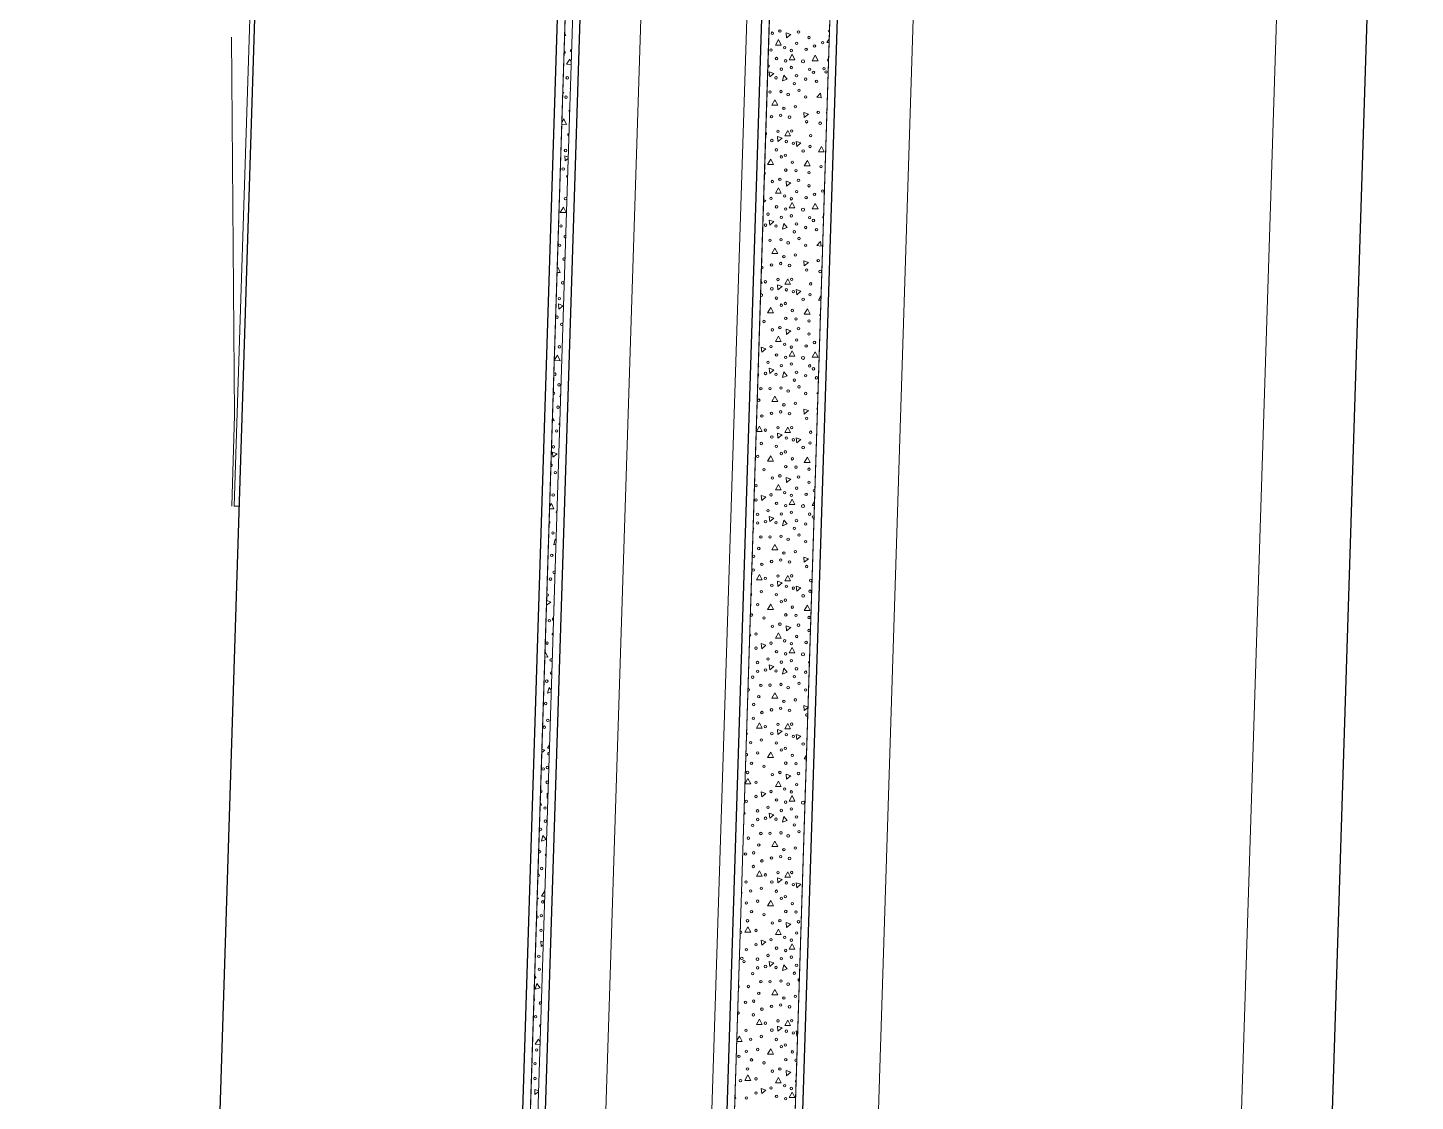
# Model space of a CAD drawing. Extents: x 2536801 to 2538856, y 7112140 to 7131569.
# Drawn here: x 2538030 to 2538213.5, y 7127542.3 to 7127684.3 of the extents above; entities that cross this region are included whole.
import ezdxf

# ---------------------------------------------------------------- set-up
doc = ezdxf.new("R2010")
doc.units = 0
doc.header["$LTSCALE"] = 100
doc.header["$MEASUREMENT"] = 0
for name, color, linetype, lineweight in [('D_BOC_FR', 3, 'Continuous', 13), ('D_CTB_1', 2, 'Continuous', 0), ('D_EOS_ML', 7, 'Continuous', 30), ('D_EOS_RMP', 1, 'Continuous', 30), ('D_EOT_ML', 7, 'Continuous', 13), ('D_EOT_RMP', 1, 'Continuous', 13), ('D_FOC_FR', 3, 'Continuous', 30), ('D_MBGF', 20, 'Continuous', 0), ('D_RIPRAP_1', 7, 'Continuous', 0)]:
    doc.layers.add(name, color=color, linetype=linetype, lineweight=lineweight)
doc.linetypes.add('mbgf', pattern='A,1,-0.5,[46,dgnlstyle-BGELINES.shx,S=0.008,R=0,X=0,Y=0],-0.5,1', length=3)

msp = doc.modelspace()

# ---------------------------------------------------------------- linework, layer by layer
at = {"layer": 'D_BOC_FR', "lineweight": 0}
for p, q in [((2538057.33, 7127621.02), (2538081.49, 7128379.53)), ((2538057.99, 7127621), (2538057.33, 7127621.02))]:
    msp.add_line(p, q, dxfattribs=at)
at = {"layer": 'D_CTB_1', "linetype": 'Continuous', "lineweight": 0, "ltscale": 0.025}
for p, q in [((2538094.91, 7127492.06), (2538109.24, 7127941.84)), ((2538118.75, 7127141.13), (2538139.93, 7127805.9)), ((2538118.71, 7127391.26), (2538131.29, 7127786.16))]:
    msp.add_line(p, q, dxfattribs=at)
at = {"layer": 'D_EOS_ML'}
for p, q in [((2537858.55, 7116745.35), (2538220.42, 7128102.78)), ((2538067.89, 7125513.53), (2538140.93, 7127805.87))]:
    msp.add_line(p, q, dxfattribs=at)
at = {"layer": 'D_EOS_RMP'}
for p, q in [((2538096.91, 7127492), (2538106.94, 7127806.95)), ((2538117.71, 7127391.08), (2538130.93, 7127806.18))]:
    msp.add_line(p, q, dxfattribs=at)
at = {"layer": 'D_EOT_ML'}
for p, q in [((2537846.56, 7116745.74), (2538208.43, 7128103.16)), ((2538066.91, 7125168.89), (2538160.45, 7128104.69))]:
    msp.add_line(p, q, dxfattribs=at)
at = {"layer": 'D_EOT_RMP'}
for p, q in [((2538101.71, 7127391.59), (2538114.94, 7127806.69)), ((2538115.71, 7127391.14), (2538128.93, 7127806.25))]:
    msp.add_line(p, q, dxfattribs=at)
at = {"layer": 'D_FOC_FR'}
for p, q in [((2538083.93, 7127179.11), (2538123.37, 7128416.71)), ((2538044.21, 7127188.57), (2538082.16, 7128379.39))]:
    msp.add_line(p, q, dxfattribs=at)
at = {"layer": 'D_MBGF', "linetype": 'mbgf', "lineweight": 13, "ltscale": 0.025}
for q in [(2538056.97, 7127683.03), (2538056.99, 7127621.03)]:
    msp.add_line((2538057.38, 7127633.03), q, dxfattribs=at)
at = {"layer": 'D_RIPRAP_1', "color": 7, "linetype": 'Continuous', "lineweight": 0}
for p, q in [((2538134.36, 7127675.09), (2538134.86, 7127675.61)), ((2538134.86, 7127675.61), (2538134.95, 7127674.98)), ((2538134.95, 7127674.98), (2538134.36, 7127675.09)), ((2538134.36, 7127655.49), (2538134.86, 7127656.01)), ((2538134.95, 7127655.38), (2538134.36, 7127655.49)), ((2538134.86, 7127656.01), (2538134.95, 7127655.38)), ((2538134.36, 7127635.89), (2538134.51, 7127636.05)), ((2538134.51, 7127635.86), (2538134.36, 7127635.89)), ((2538124.09, 7127557.37), (2538124, 7127557.39)), ((2538124.02, 7127557.88), (2538124.09, 7127557.37))]:
    msp.add_line(p, q, dxfattribs=at)
at = {"layer": 'D_RIPRAP_1', "color": 7, "lineweight": 0, "flags": 128}
for points in [[(2538108.9, 7127941.85), (2538109.24, 7127941.84), (2538094.91, 7127492.06), (2538094.57, 7127492.08), (2538091.38, 7127391.92), (2538093.05, 7127391.87), (2538096.24, 7127492.02), (2538095.91, 7127492.03), (2538097.5, 7127542.01), (2538105.94, 7127806.98)], [(2538126.71, 7127390.94), (2538139.93, 7127805.9), (2538132.93, 7127806.12)], [(2538131.29, 7127786.16), (2538118.71, 7127391.26), (2538118.71, 7127391.25), (2538126.71, 7127390.94)]]:
    msp.add_lwpolyline(points, dxfattribs=at)
at = {"layer": 'D_RIPRAP_1', "color": 7, "linetype": 'Continuous', "lineweight": 0, "flags": 128}
for points in [[(2538101.01, 7127683.59), (2538101.17, 7127683.24), (2538101, 7127683.25)], [(2538135.99, 7127682.32), (2538135.69, 7127682.32), (2538136.01, 7127682.86)], [(2538101.88, 7127679.41), (2538101.26, 7127679.44), (2538101.69, 7127680.13), (2538101.89, 7127679.71)], [(2538100.76, 7127675.76), (2538100.91, 7127675.7), (2538100.75, 7127675.58)], [(2538100.63, 7127671.78), (2538100.9, 7127672.21), (2538101.24, 7127671.48), (2538100.62, 7127671.51)], [(2538101.48, 7127666.98), (2538101.06, 7127666.67), (2538101.02, 7127667.34), (2538101.49, 7127667.16)], [(2538127.32, 7127661.54), (2538127.63, 7127661.43), (2538127.31, 7127661.17)], [(2538100.02, 7127652.51), (2538100.09, 7127652.62), (2538100.43, 7127651.9), (2538100, 7127651.92)], [(2538126.98, 7127650.8), (2538127.14, 7127650.49), (2538126.97, 7127650.49)], [(2538134.9, 7127648.26), (2538134.56, 7127648.26), (2538134.92, 7127648.89)], [(2538100.48, 7127635.52), (2538100.37, 7127635.48), (2538100.49, 7127635.92)], [(2538099.39, 7127632.8), (2538099.62, 7127632.31), (2538099.37, 7127632.32)], [(2538099.01, 7127620.99), (2538099.26, 7127621.38), (2538099.59, 7127620.65), (2538099, 7127620.67)], [(2538134.04, 7127621.1), (2538133.74, 7127621.1), (2538134.06, 7127621.65)], [(2538099.86, 7127615.99), (2538099.56, 7127615.89), (2538099.77, 7127616.64), (2538099.88, 7127616.51)], [(2538098.75, 7127612.83), (2538098.8, 7127612.73), (2538098.75, 7127612.73)], [(2538098.62, 7127608.57), (2538099.2, 7127608.34), (2538098.62, 7127607.91), (2538098.6, 7127608.18)], [(2538099.62, 7127608.62), (2538099.56, 7127608.62), (2538099.63, 7127608.73)], [(2538125.49, 7127604.14), (2538125.61, 7127603.91), (2538125.49, 7127603.91)], [(2538098.4, 7127601.72), (2538098.44, 7127601.79), (2538098.78, 7127601.06), (2538098.38, 7127601.08)], [(2538099.24, 7127596.47), (2538098.75, 7127596.31), (2538098.95, 7127597.06), (2538099.24, 7127596.7)], [(2538133.19, 7127594.38), (2538132.7, 7127593.99), (2538132.64, 7127594.65), (2538133.19, 7127594.46)], [(2538099, 7127589.03), (2538098.75, 7127589.04), (2538099.01, 7127589.45)], [(2538097.99, 7127588.91), (2538098.39, 7127588.76), (2538097.98, 7127588.45)], [(2538132.97, 7127587.6), (2538132.7, 7127587.6), (2538132.99, 7127588.09)], [(2538124.86, 7127584.36), (2538125.25, 7127585.02), (2538125.61, 7127584.31), (2538124.86, 7127584.31)], [(2538097.77, 7127581.91), (2538097.97, 7127581.48), (2538097.75, 7127581.49)], [(2538098.79, 7127582.46), (2538098.71, 7127582.4), (2538098.68, 7127583.07), (2538098.81, 7127583.02)], [(2538097.36, 7127569.25), (2538097.57, 7127569.17), (2538097.36, 7127569.01)], [(2538098.38, 7127569.44), (2538097.94, 7127569.45), (2538098.38, 7127570.15), (2538098.4, 7127570.11)], [(2538124.41, 7127569.99), (2538124.48, 7127569.85), (2538124.4, 7127569.85)], [(2538097.13, 7127561.95), (2538097.16, 7127561.89), (2538097.13, 7127561.9)], [(2538098.17, 7127563.02), (2538097.9, 7127562.82), (2538097.86, 7127563.49), (2538098.18, 7127563.36)], [(2538123.78, 7127550.39), (2538124.11, 7127550.96), (2538124.48, 7127550.25), (2538123.78, 7127550.25)], [(2538131.81, 7127551.06), (2538131.69, 7127550.96), (2538131.62, 7127551.63), (2538131.82, 7127551.56)], [(2538096.74, 7127549.59), (2538096.76, 7127549.59), (2538096.74, 7127549.57)], [(2538097.75, 7127549.84), (2538097.12, 7127549.87), (2538097.56, 7127550.56), (2538097.76, 7127550.14)], [(2538097.55, 7127543.57), (2538097.09, 7127543.23), (2538097.05, 7127543.9), (2538097.56, 7127543.7)], [(2538123.54, 7127542.92), (2538123.66, 7127542.69), (2538123.54, 7127542.69)]]:
    msp.add_lwpolyline(points, dxfattribs=at)
for points in [[(2538130.35, 7127682.93), (2538130.29, 7127683.6), (2538130.91, 7127683.38)], [(2538129.65, 7127681.98), (2538128.87, 7127681.98), (2538129.28, 7127682.69)], [(2538131.46, 7127680.04), (2538130.68, 7127680.04), (2538131.09, 7127680.76)], [(2538134.52, 7127679.91), (2538133.74, 7127679.91), (2538134.15, 7127680.62)], [(2538128.12, 7127677.78), (2538128.05, 7127678.45), (2538128.68, 7127678.23)], [(2538130.44, 7127677.47), (2538129.81, 7127677.23), (2538129.98, 7127677.98)], [(2538129.18, 7127674.03), (2538128.41, 7127674.03), (2538128.82, 7127674.74)], [(2538132.7, 7127672.39), (2538132.64, 7127673.06), (2538133.26, 7127672.85)], [(2538130.89, 7127669.96), (2538130.11, 7127669.96), (2538130.52, 7127670.68)], [(2538129.2, 7127669.21), (2538129.14, 7127669.88), (2538129.76, 7127669.67)], [(2538131.69, 7127668.57), (2538131.62, 7127669.24), (2538132.25, 7127669.03)], [(2538135.34, 7127667.86), (2538134.56, 7127667.86), (2538134.97, 7127668.57)], [(2538128.62, 7127666.18), (2538127.85, 7127666.18), (2538128.26, 7127666.89)], [(2538133.48, 7127666), (2538132.7, 7127666), (2538133.11, 7127666.72)], [(2538129.65, 7127662.38), (2538128.87, 7127662.38), (2538129.28, 7127663.09)], [(2538130.35, 7127663.33), (2538130.29, 7127664), (2538130.91, 7127663.78)], [(2538131.46, 7127660.44), (2538130.68, 7127660.44), (2538131.09, 7127661.15)], [(2538134.52, 7127660.31), (2538133.74, 7127660.31), (2538134.15, 7127661.02)], [(2538101.22, 7127659.82), (2538100.44, 7127659.85), (2538100.88, 7127660.55)], [(2538128.12, 7127658.18), (2538128.05, 7127658.84), (2538128.68, 7127658.63)], [(2538130.44, 7127657.86), (2538129.81, 7127657.63), (2538129.98, 7127658.38)], [(2538129.18, 7127654.43), (2538128.41, 7127654.43), (2538128.82, 7127655.14)], [(2538132.7, 7127652.79), (2538132.64, 7127653.46), (2538133.26, 7127653.24)], [(2538129.2, 7127649.61), (2538129.14, 7127650.28), (2538129.76, 7127650.06)], [(2538130.89, 7127650.36), (2538130.11, 7127650.36), (2538130.52, 7127651.07)], [(2538131.69, 7127648.97), (2538131.62, 7127649.64), (2538132.25, 7127649.42)], [(2538100.24, 7127647.08), (2538100.21, 7127647.75), (2538100.83, 7127647.51)], [(2538128.62, 7127646.57), (2538127.85, 7127646.57), (2538128.26, 7127647.29)], [(2538133.48, 7127646.4), (2538132.7, 7127646.4), (2538133.11, 7127647.11)], [(2538130.35, 7127643.73), (2538130.29, 7127644.4), (2538130.91, 7127644.18)], [(2538129.65, 7127642.78), (2538128.87, 7127642.78), (2538129.28, 7127643.49)], [(2538100.41, 7127640.23), (2538099.63, 7127640.27), (2538100.07, 7127640.96)], [(2538127.07, 7127641.38), (2538127, 7127642.04), (2538127.63, 7127641.83)], [(2538131.46, 7127640.84), (2538130.68, 7127640.84), (2538131.09, 7127641.55)], [(2538134.52, 7127640.7), (2538133.74, 7127640.7), (2538134.15, 7127641.42)], [(2538128.12, 7127638.57), (2538128.05, 7127639.24), (2538128.68, 7127639.03)], [(2538130.44, 7127638.26), (2538129.81, 7127638.02), (2538129.98, 7127638.78)], [(2538129.18, 7127634.83), (2538128.41, 7127634.83), (2538128.82, 7127635.54)], [(2538132.7, 7127633.19), (2538132.64, 7127633.86), (2538133.26, 7127633.64)], [(2538127.14, 7127630.88), (2538126.36, 7127630.88), (2538126.77, 7127631.6)], [(2538130.89, 7127630.76), (2538130.11, 7127630.76), (2538130.52, 7127631.47)], [(2538129.2, 7127630.01), (2538129.14, 7127630.68), (2538129.76, 7127630.46)], [(2538131.69, 7127629.37), (2538131.62, 7127630.04), (2538132.25, 7127629.82)], [(2538099.43, 7127627.5), (2538099.4, 7127628.17), (2538100.01, 7127627.93)], [(2538128.62, 7127626.97), (2538127.85, 7127626.97), (2538128.26, 7127627.68)], [(2538133.48, 7127626.8), (2538132.7, 7127626.8), (2538133.11, 7127627.51)], [(2538130.35, 7127624.13), (2538130.29, 7127624.79), (2538130.91, 7127624.58)], [(2538127.07, 7127621.77), (2538127, 7127622.44), (2538127.63, 7127622.23)], [(2538129.65, 7127623.17), (2538128.87, 7127623.17), (2538129.28, 7127623.89)], [(2538131.46, 7127621.24), (2538130.68, 7127621.24), (2538131.09, 7127621.95)], [(2538128.12, 7127618.97), (2538128.05, 7127619.64), (2538128.68, 7127619.42)], [(2538130.44, 7127618.66), (2538129.81, 7127618.42), (2538129.98, 7127619.18)], [(2538129.18, 7127615.23), (2538128.41, 7127615.23), (2538128.82, 7127615.94)], [(2538132.7, 7127613.59), (2538132.64, 7127614.26), (2538133.26, 7127614.04)], [(2538127.14, 7127611.28), (2538126.36, 7127611.28), (2538126.77, 7127611.99)], [(2538130.89, 7127611.16), (2538130.11, 7127611.16), (2538130.52, 7127611.87)], [(2538129.2, 7127610.41), (2538129.14, 7127611.08), (2538129.76, 7127610.86)], [(2538131.69, 7127609.77), (2538131.62, 7127610.44), (2538132.25, 7127610.22)], [(2538128.62, 7127607.37), (2538127.85, 7127607.37), (2538128.26, 7127608.08)], [(2538133.48, 7127607.2), (2538132.7, 7127607.2), (2538133.11, 7127607.91)], [(2538129.65, 7127603.57), (2538128.87, 7127603.57), (2538129.28, 7127604.28)], [(2538130.35, 7127604.52), (2538130.29, 7127605.19), (2538130.91, 7127604.98)], [(2538127.07, 7127602.17), (2538127, 7127602.84), (2538127.63, 7127602.62)], [(2538131.46, 7127601.64), (2538130.68, 7127601.64), (2538131.09, 7127602.35)], [(2538128.12, 7127599.37), (2538128.05, 7127600.04), (2538128.68, 7127599.82)], [(2538130.44, 7127599.06), (2538129.81, 7127598.82), (2538129.98, 7127599.58)], [(2538129.18, 7127595.62), (2538128.41, 7127595.62), (2538128.82, 7127596.34)], [(2538127.14, 7127591.68), (2538126.36, 7127591.68), (2538126.77, 7127592.39)], [(2538129.2, 7127590.81), (2538129.14, 7127591.47), (2538129.76, 7127591.26)], [(2538130.89, 7127591.56), (2538130.11, 7127591.56), (2538130.52, 7127592.27)], [(2538131.69, 7127590.17), (2538131.62, 7127590.83), (2538132.25, 7127590.62)], [(2538128.62, 7127587.77), (2538127.85, 7127587.77), (2538128.26, 7127588.48)], [(2538130.35, 7127584.92), (2538130.29, 7127585.59), (2538130.91, 7127585.37)], [(2538129.65, 7127583.97), (2538128.87, 7127583.97), (2538129.28, 7127584.68)], [(2538127.07, 7127582.57), (2538127, 7127583.24), (2538127.63, 7127583.02)], [(2538131.46, 7127582.03), (2538130.68, 7127582.03), (2538131.09, 7127582.75)], [(2538128.12, 7127579.77), (2538128.05, 7127580.44), (2538128.68, 7127580.22)], [(2538130.44, 7127579.46), (2538129.81, 7127579.22), (2538129.98, 7127579.97)], [(2538098.57, 7127576.94), (2538097.94, 7127576.72), (2538098.14, 7127577.47)], [(2538129.18, 7127576.02), (2538128.41, 7127576.02), (2538128.82, 7127576.73)], [(2538127.14, 7127572.08), (2538126.36, 7127572.08), (2538126.77, 7127572.79)], [(2538129.2, 7127571.2), (2538129.14, 7127571.87), (2538129.76, 7127571.66)], [(2538130.89, 7127571.95), (2538130.11, 7127571.95), (2538130.52, 7127572.67)], [(2538131.69, 7127570.56), (2538131.62, 7127571.23), (2538132.25, 7127571.02)], [(2538128.62, 7127568.17), (2538127.85, 7127568.17), (2538128.26, 7127568.88)], [(2538125.61, 7127564.71), (2538124.84, 7127564.71), (2538125.25, 7127565.42)], [(2538130.35, 7127565.32), (2538130.29, 7127565.99), (2538130.91, 7127565.77)], [(2538127.07, 7127562.97), (2538127, 7127563.64), (2538127.63, 7127563.42)], [(2538129.65, 7127564.37), (2538128.87, 7127564.37), (2538129.28, 7127565.08)], [(2538131.46, 7127562.43), (2538130.68, 7127562.43), (2538131.09, 7127563.14)], [(2538128.12, 7127560.17), (2538128.05, 7127560.83), (2538128.68, 7127560.62)], [(2538130.44, 7127559.85), (2538129.81, 7127559.62), (2538129.98, 7127560.37)], [(2538097.76, 7127557.35), (2538097.12, 7127557.14), (2538097.33, 7127557.89)], [(2538129.18, 7127556.42), (2538128.41, 7127556.42), (2538128.82, 7127557.13)], [(2538127.14, 7127552.48), (2538126.36, 7127552.48), (2538126.77, 7127553.19)], [(2538130.89, 7127552.35), (2538130.11, 7127552.35), (2538130.52, 7127553.06)], [(2538129.2, 7127551.6), (2538129.14, 7127552.27), (2538129.76, 7127552.05)], [(2538128.62, 7127548.56), (2538127.85, 7127548.56), (2538128.26, 7127549.28)], [(2538125.61, 7127545.1), (2538124.84, 7127545.1), (2538125.25, 7127545.82)], [(2538129.65, 7127544.77), (2538128.87, 7127544.77), (2538129.28, 7127545.48)], [(2538130.35, 7127545.72), (2538130.29, 7127546.39), (2538130.91, 7127546.17)], [(2538127.07, 7127543.37), (2538127, 7127544.03), (2538127.63, 7127543.82)], [(2538131.46, 7127542.83), (2538130.68, 7127542.83), (2538131.09, 7127543.54)]]:
    msp.add_lwpolyline(points, close=True, dxfattribs=at)
at = {"layer": 'D_RIPRAP_1', "color": 7, "linetype": 'Continuous', "lineweight": 0}
for centre, radius in [((2538128.47, 7127683.54), 0.163), ((2538129.47, 7127683.82), 0.163), ((2538131.93, 7127683.69), 0.163), ((2538133.31, 7127682.98), 0.163), ((2538128.3, 7127681.31), 0.163), ((2538130.11, 7127681.62), 0.163), ((2538130.98, 7127681.25), 0.163), ((2538131.69, 7127682.2), 0.163), ((2538132.94, 7127681.4), 0.163), ((2538134.04, 7127681.85), 0.163), ((2538135.12, 7127682.28), 0.163), ((2538129.03, 7127680.19), 0.163), ((2538130.23, 7127679.89), 0.163), ((2538130.98, 7127679), 0.163), ((2538132.53, 7127679.82), 0.199), ((2538101.35, 7127677.64), 0.163), ((2538128.97, 7127677.64), 0.163), ((2538129.65, 7127678.79), 0.163), ((2538131.67, 7127677.92), 0.163), ((2538132.88, 7127677.47), 0.163), ((2538133.42, 7127678.77), 0.163), ((2538133.91, 7127678.38), 0.163), ((2538134.32, 7127677.18), 0.163), ((2538135.3, 7127678.85), 0.163), ((2538135.57, 7127678.42), 0.163), ((2538128.17, 7127675.76), 0.163), ((2538129.61, 7127675.84), 0.163), ((2538130.57, 7127675.44), 0.163), ((2538131.39, 7127676.88), 0.163), ((2538132.01, 7127676), 0.163), ((2538101.18, 7127675.09), 0.163), ((2538130, 7127673.62), 0.163), ((2538131.5, 7127673.82), 0.163), ((2538132.88, 7127675.11), 0.163), ((2538128.37, 7127672.5), 0.163), ((2538129.58, 7127672.69), 0.163), ((2538130.74, 7127672.44), 0.163), ((2538133.01, 7127671.83), 0.163), ((2538134.54, 7127673.08), 0.163), ((2538134.8, 7127671.64), 0.163), ((2538129.22, 7127670.58), 0.163), ((2538131.04, 7127670.6), 0.163), ((2538133.55, 7127670), 0.163), ((2538101.13, 7127668.03), 0.163), ((2538128.41, 7127669.35), 0.163), ((2538129.01, 7127668.12), 0.163), ((2538130.33, 7127669.22), 0.163), ((2538131.24, 7127668.99), 0.163), ((2538132.55, 7127667.97), 0.163), ((2538133.46, 7127668.57), 0.163), ((2538129.65, 7127667.19), 0.163), ((2538130.2, 7127667.4), 0.163), ((2538131.11, 7127666.48), 0.163), ((2538100.82, 7127665.58), 0.163), ((2538130.25, 7127665.44), 0.163), ((2538131.6, 7127665.37), 0.163), ((2538133.33, 7127665.1), 0.163), ((2538134.91, 7127665.9), 0.163), ((2538128.47, 7127663.93), 0.163), ((2538129.47, 7127664.22), 0.163), ((2538131.69, 7127662.6), 0.163), ((2538131.93, 7127664.08), 0.163), ((2538133.31, 7127663.37), 0.163), ((2538135.12, 7127662.68), 0.163), ((2538101.12, 7127661.67), 0.163), ((2538128.3, 7127661.71), 0.163), ((2538129.03, 7127660.59), 0.163), ((2538130.11, 7127662.02), 0.163), ((2538130.98, 7127661.65), 0.163), ((2538132.94, 7127661.8), 0.163), ((2538134.04, 7127662.25), 0.163), ((2538127.91, 7127659.62), 0.163), ((2538129.65, 7127659.19), 0.163), ((2538130.23, 7127660.29), 0.163), ((2538130.98, 7127659.4), 0.163), ((2538132.53, 7127660.22), 0.199), ((2538133.42, 7127659.16), 0.163), ((2538133.91, 7127658.78), 0.163), ((2538100.53, 7127658.06), 0.163), ((2538127.57, 7127658.17), 0.163), ((2538128.97, 7127658.04), 0.163), ((2538131.39, 7127657.28), 0.163), ((2538131.67, 7127658.32), 0.163), ((2538132.88, 7127657.86), 0.163), ((2538134.32, 7127657.58), 0.163), ((2538100.36, 7127655.51), 0.163), ((2538128.17, 7127656.16), 0.163), ((2538129.61, 7127656.24), 0.163), ((2538130.57, 7127655.83), 0.163), ((2538132.01, 7127656.4), 0.163), ((2538132.88, 7127655.51), 0.163), ((2538130, 7127654.01), 0.163), ((2538131.5, 7127654.22), 0.163), ((2538134.54, 7127653.48), 0.163), ((2538128.37, 7127652.9), 0.163), ((2538129.58, 7127653.09), 0.163), ((2538130.74, 7127652.83), 0.163), ((2538133.01, 7127652.23), 0.163), ((2538134.8, 7127652.04), 0.163), ((2538100.76, 7127650.54), 0.163), ((2538127.55, 7127650.68), 0.163), ((2538128.41, 7127649.75), 0.163), ((2538129.22, 7127650.98), 0.163), ((2538130.33, 7127649.62), 0.163), ((2538131.04, 7127651), 0.163), ((2538133.55, 7127650.4), 0.163), ((2538100.32, 7127648.45), 0.163), ((2538129.01, 7127648.52), 0.163), ((2538130.2, 7127647.8), 0.163), ((2538131.24, 7127649.38), 0.163), ((2538132.55, 7127648.37), 0.163), ((2538133.46, 7127648.97), 0.163), ((2538100.01, 7127646), 0.163), ((2538129.65, 7127647.58), 0.163), ((2538131.11, 7127646.88), 0.163), ((2538100.61, 7127645.04), 0.163), ((2538127.37, 7127645.43), 0.163), ((2538128.47, 7127644.33), 0.163), ((2538129.47, 7127644.62), 0.163), ((2538130.25, 7127645.84), 0.163), ((2538131.6, 7127645.77), 0.163), ((2538131.93, 7127644.48), 0.163), ((2538133.33, 7127645.5), 0.163), ((2538130.11, 7127642.41), 0.163), ((2538131.69, 7127642.99), 0.163), ((2538133.31, 7127643.77), 0.163), ((2538134.04, 7127642.65), 0.163), ((2538100.31, 7127642.08), 0.163), ((2538128.3, 7127642.11), 0.163), ((2538129.03, 7127640.99), 0.163), ((2538130.23, 7127640.69), 0.163), ((2538130.98, 7127642.04), 0.163), ((2538132.53, 7127640.62), 0.199), ((2538132.94, 7127642.2), 0.163), ((2538127.91, 7127640.02), 0.163), ((2538129.65, 7127639.59), 0.163), ((2538130.98, 7127639.8), 0.163), ((2538131.67, 7127638.71), 0.163), ((2538133.42, 7127639.56), 0.163), ((2538133.91, 7127639.17), 0.163), ((2538100.27, 7127637.05), 0.163), ((2538127.57, 7127638.56), 0.163), ((2538128.97, 7127638.43), 0.163), ((2538131.39, 7127637.68), 0.163), ((2538132.01, 7127636.79), 0.163), ((2538132.88, 7127638.26), 0.163), ((2538134.32, 7127637.98), 0.163), ((2538126.68, 7127635.02), 0.163), ((2538126.96, 7127636.54), 0.163), ((2538128.17, 7127636.56), 0.163), ((2538129.61, 7127636.63), 0.163), ((2538130.57, 7127636.23), 0.163), ((2538132.88, 7127635.91), 0.163), ((2538100.12, 7127634.1), 0.163), ((2538128.37, 7127633.3), 0.163), ((2538129.58, 7127633.49), 0.163), ((2538130, 7127634.41), 0.163), ((2538130.74, 7127633.23), 0.163), ((2538131.5, 7127634.61), 0.163), ((2538127.09, 7127632.93), 0.163), ((2538129.22, 7127631.38), 0.163), ((2538131.04, 7127631.4), 0.163), ((2538133.01, 7127632.63), 0.163), ((2538099.95, 7127630.96), 0.163), ((2538127.55, 7127631.07), 0.163), ((2538128.41, 7127630.15), 0.163), ((2538130.33, 7127630.02), 0.163), ((2538131.24, 7127629.78), 0.163), ((2538133.55, 7127630.79), 0.163), ((2538099.51, 7127628.86), 0.163), ((2538126.54, 7127627.59), 0.163), ((2538127.03, 7127629.3), 0.163), ((2538129.01, 7127628.92), 0.163), ((2538129.65, 7127627.98), 0.163), ((2538130.2, 7127628.2), 0.163), ((2538132.55, 7127628.77), 0.163), ((2538133.46, 7127629.37), 0.163), ((2538127.37, 7127625.83), 0.163), ((2538130.25, 7127626.24), 0.163), ((2538131.11, 7127627.28), 0.163), ((2538131.6, 7127626.17), 0.163), ((2538133.33, 7127625.9), 0.163), ((2538099.79, 7127625.45), 0.163), ((2538128.47, 7127624.73), 0.163), ((2538129.47, 7127625.02), 0.163), ((2538131.93, 7127624.88), 0.163), ((2538133.31, 7127624.17), 0.163), ((2538099.49, 7127622.5), 0.163), ((2538126.32, 7127623.72), 0.163), ((2538128.3, 7127622.51), 0.163), ((2538130.11, 7127622.81), 0.163), ((2538130.98, 7127622.44), 0.163), ((2538131.69, 7127623.39), 0.163), ((2538132.94, 7127622.59), 0.163), ((2538126.32, 7127621.84), 0.163), ((2538127.91, 7127620.41), 0.163), ((2538129.03, 7127621.38), 0.163), ((2538130.23, 7127621.09), 0.163), ((2538132.53, 7127621.02), 0.199), ((2538126.51, 7127619.94), 0.163), ((2538126.52, 7127618.79), 0.163), ((2538127.57, 7127618.96), 0.163), ((2538128.97, 7127618.83), 0.163), ((2538129.65, 7127619.99), 0.163), ((2538130.98, 7127620.2), 0.163), ((2538131.67, 7127619.11), 0.163), ((2538132.88, 7127618.66), 0.163), ((2538133.42, 7127619.96), 0.163), ((2538099.46, 7127617.47), 0.163), ((2538126.96, 7127616.94), 0.163), ((2538128.17, 7127616.95), 0.163), ((2538129.61, 7127617.03), 0.163), ((2538130.57, 7127616.63), 0.163), ((2538131.39, 7127618.08), 0.163), ((2538132.01, 7127617.19), 0.163), ((2538126.68, 7127615.42), 0.163), ((2538130, 7127614.81), 0.163), ((2538131.5, 7127615.01), 0.163), ((2538132.88, 7127616.31), 0.163), ((2538099.31, 7127614.51), 0.163), ((2538126.01, 7127614.39), 0.163), ((2538127.09, 7127613.33), 0.163), ((2538128.37, 7127613.7), 0.163), ((2538129.58, 7127613.89), 0.163), ((2538130.74, 7127613.63), 0.163), ((2538133.01, 7127613.03), 0.163), ((2538099.14, 7127611.37), 0.163), ((2538125.97, 7127612.57), 0.163), ((2538127.55, 7127611.47), 0.163), ((2538129.22, 7127611.77), 0.163), ((2538131.04, 7127611.8), 0.163), ((2538133.55, 7127611.19), 0.163), ((2538127.03, 7127609.7), 0.163), ((2538128.41, 7127610.55), 0.163), ((2538129.01, 7127609.31), 0.163), ((2538130.33, 7127610.42), 0.163), ((2538131.24, 7127610.18), 0.163), ((2538133.46, 7127609.77), 0.163), ((2538126.54, 7127607.99), 0.163), ((2538129.65, 7127608.38), 0.163), ((2538130.2, 7127608.59), 0.163), ((2538131.11, 7127607.67), 0.163), ((2538132.55, 7127609.16), 0.163), ((2538098.98, 7127605.87), 0.163), ((2538127.37, 7127606.23), 0.163), ((2538130.25, 7127606.64), 0.163), ((2538131.6, 7127606.57), 0.163), ((2538133.33, 7127606.29), 0.163), ((2538126.32, 7127604.11), 0.163), ((2538128.47, 7127605.13), 0.163), ((2538129.47, 7127605.41), 0.163), ((2538131.69, 7127603.79), 0.163), ((2538131.93, 7127605.28), 0.163), ((2538133.31, 7127604.57), 0.163), ((2538098.68, 7127602.91), 0.163), ((2538126.32, 7127602.24), 0.163), ((2538128.3, 7127602.9), 0.163), ((2538130.11, 7127603.21), 0.163), ((2538130.98, 7127602.84), 0.163), ((2538132.94, 7127602.99), 0.163), ((2538126.51, 7127600.34), 0.163), ((2538127.91, 7127600.81), 0.163), ((2538129.03, 7127601.78), 0.163), ((2538129.65, 7127600.39), 0.163), ((2538130.23, 7127601.49), 0.163), ((2538130.98, 7127600.6), 0.163), ((2538132.53, 7127601.42), 0.199), ((2538125.86, 7127598.41), 0.163), ((2538126.52, 7127599.19), 0.163), ((2538127.57, 7127599.36), 0.163), ((2538128.97, 7127599.23), 0.163), ((2538131.39, 7127598.47), 0.163), ((2538131.67, 7127599.51), 0.163), ((2538132.88, 7127599.06), 0.163), ((2538098.65, 7127597.88), 0.163), ((2538126.96, 7127597.34), 0.163), ((2538128.17, 7127597.35), 0.163), ((2538129.61, 7127597.43), 0.163), ((2538130.57, 7127597.03), 0.163), ((2538132.01, 7127597.59), 0.163), ((2538132.88, 7127596.7), 0.163), ((2538098.49, 7127594.93), 0.163), ((2538126.01, 7127594.79), 0.163), ((2538126.68, 7127595.82), 0.163), ((2538130, 7127595.21), 0.163), ((2538131.5, 7127595.41), 0.163), ((2538125.97, 7127592.97), 0.163), ((2538127.09, 7127593.73), 0.163), ((2538128.37, 7127594.09), 0.163), ((2538129.58, 7127594.29), 0.163), ((2538130.74, 7127594.03), 0.163), ((2538098.33, 7127591.79), 0.163), ((2538098.79, 7127592.69), 0.163), ((2538127.55, 7127591.87), 0.163), ((2538128.41, 7127590.94), 0.163), ((2538129.22, 7127592.17), 0.163), ((2538131.04, 7127592.19), 0.163), ((2538125.6, 7127589.74), 0.163), ((2538127.03, 7127590.1), 0.163), ((2538129.01, 7127589.71), 0.163), ((2538130.33, 7127590.81), 0.163), ((2538131.24, 7127590.58), 0.163), ((2538132.55, 7127589.56), 0.163), ((2538126.54, 7127588.39), 0.163), ((2538129.65, 7127588.78), 0.163), ((2538130.2, 7127588.99), 0.163), ((2538131.11, 7127588.07), 0.163), ((2538098.17, 7127586.28), 0.163), ((2538098.73, 7127586.47), 0.163), ((2538125.19, 7127585.81), 0.163), ((2538125.71, 7127587.02), 0.163), ((2538127.37, 7127586.63), 0.163), ((2538128.47, 7127585.53), 0.163), ((2538129.47, 7127585.81), 0.163), ((2538130.25, 7127587.04), 0.163), ((2538131.6, 7127586.97), 0.163), ((2538131.93, 7127585.68), 0.163), ((2538126.32, 7127584.51), 0.163), ((2538130.11, 7127583.61), 0.163), ((2538131.69, 7127584.19), 0.163), ((2538125.04, 7127581.99), 0.163), ((2538126.32, 7127582.63), 0.163), ((2538128.3, 7127583.3), 0.163), ((2538129.03, 7127582.18), 0.163), ((2538130.23, 7127581.88), 0.163), ((2538130.98, 7127583.24), 0.163), ((2538132.53, 7127581.81), 0.199), ((2538098.42, 7127581.1), 0.163), ((2538126.51, 7127580.73), 0.163), ((2538127.91, 7127581.21), 0.163), ((2538129.65, 7127580.78), 0.163), ((2538130.98, 7127580.99), 0.163), ((2538131.67, 7127579.91), 0.163), ((2538097.84, 7127578.3), 0.163), ((2538098.47, 7127579.37), 0.163), ((2538125.86, 7127578.81), 0.163), ((2538126.52, 7127579.59), 0.163), ((2538127.57, 7127579.76), 0.163), ((2538128.97, 7127579.63), 0.163), ((2538131.39, 7127578.87), 0.163), ((2538125.3, 7127577.12), 0.163), ((2538126.68, 7127576.22), 0.163), ((2538126.96, 7127577.74), 0.163), ((2538128.17, 7127577.75), 0.163), ((2538129.61, 7127577.83), 0.163), ((2538130.57, 7127577.43), 0.163), ((2538132.01, 7127577.99), 0.163), ((2538124.93, 7127575.03), 0.163), ((2538126.01, 7127575.18), 0.163), ((2538128.37, 7127574.49), 0.163), ((2538129.58, 7127574.68), 0.163), ((2538130, 7127575.61), 0.163), ((2538130.74, 7127574.43), 0.163), ((2538131.5, 7127575.81), 0.163), ((2538097.98, 7127573.11), 0.163), ((2538125.97, 7127573.37), 0.163), ((2538127.09, 7127574.12), 0.163), ((2538129.22, 7127572.57), 0.163), ((2538131.04, 7127572.59), 0.163), ((2538125, 7127571.32), 0.163), ((2538127.55, 7127572.27), 0.163), ((2538128.41, 7127571.34), 0.163), ((2538130.33, 7127571.21), 0.163), ((2538131.24, 7127570.98), 0.163), ((2538125.6, 7127570.13), 0.163), ((2538127.03, 7127570.5), 0.163), ((2538129.01, 7127570.11), 0.163), ((2538129.65, 7127569.18), 0.163), ((2538130.2, 7127569.39), 0.163), ((2538098.12, 7127568.7), 0.163), ((2538125.04, 7127568.56), 0.163), ((2538125.71, 7127567.41), 0.163), ((2538126.54, 7127568.79), 0.163), ((2538127.37, 7127567.02), 0.163), ((2538130.25, 7127567.43), 0.163), ((2538131.11, 7127568.47), 0.163), ((2538131.6, 7127567.36), 0.163), ((2538097.92, 7127566.89), 0.163), ((2538125.19, 7127566.2), 0.163), ((2538128.47, 7127565.92), 0.163), ((2538129.47, 7127566.21), 0.163), ((2538131.93, 7127566.07), 0.163), ((2538097.89, 7127564.93), 0.163), ((2538126.32, 7127564.91), 0.163), ((2538128.3, 7127563.7), 0.163), ((2538130.11, 7127564.01), 0.163), ((2538130.98, 7127563.64), 0.163), ((2538131.69, 7127564.59), 0.163), ((2538125.04, 7127562.38), 0.163), ((2538126.32, 7127563.03), 0.163), ((2538127.91, 7127561.61), 0.163), ((2538129.03, 7127562.58), 0.163), ((2538130.23, 7127562.28), 0.163), ((2538097.6, 7127561.51), 0.163), ((2538097.66, 7127559.79), 0.163), ((2538124.44, 7127561.23), 0.163), ((2538124.72, 7127560.8), 0.163), ((2538126.51, 7127561.13), 0.163), ((2538126.52, 7127559.98), 0.163), ((2538127.57, 7127560.16), 0.163), ((2538128.97, 7127560.03), 0.163), ((2538129.65, 7127561.18), 0.163), ((2538130.98, 7127561.39), 0.163), ((2538131.67, 7127560.31), 0.163), ((2538125.86, 7127559.21), 0.163), ((2538126.96, 7127558.14), 0.163), ((2538128.17, 7127558.15), 0.163), ((2538129.61, 7127558.23), 0.163), ((2538131.39, 7127559.27), 0.163), ((2538125.3, 7127557.52), 0.163), ((2538126.68, 7127556.62), 0.163), ((2538130.57, 7127557.82), 0.163), ((2538131.5, 7127556.21), 0.163), ((2538124.93, 7127555.43), 0.163), ((2538126.01, 7127555.58), 0.163), ((2538127.09, 7127554.52), 0.163), ((2538128.37, 7127554.89), 0.163), ((2538129.58, 7127555.08), 0.163), ((2538130, 7127556), 0.163), ((2538130.74, 7127554.82), 0.163), ((2538097.17, 7127553.52), 0.163), ((2538125.97, 7127553.77), 0.163), ((2538127.55, 7127552.67), 0.163), ((2538129.22, 7127552.97), 0.163), ((2538131.04, 7127552.99), 0.163), ((2538125, 7127551.72), 0.163), ((2538125.6, 7127550.53), 0.163), ((2538127.03, 7127550.9), 0.163), ((2538128.41, 7127551.74), 0.163), ((2538130.33, 7127551.61), 0.163), ((2538131.24, 7127551.37), 0.163), ((2538097.31, 7127549.12), 0.163), ((2538125.04, 7127548.95), 0.163), ((2538126.54, 7127549.18), 0.163), ((2538129.01, 7127550.51), 0.163), ((2538129.65, 7127549.57), 0.163), ((2538130.2, 7127549.79), 0.163), ((2538131.11, 7127548.87), 0.163), ((2538097.1, 7127547.3), 0.163), ((2538124.05, 7127548.29), 0.163), ((2538125.71, 7127547.81), 0.163), ((2538127.37, 7127547.42), 0.163), ((2538130.25, 7127547.83), 0.163), ((2538097.08, 7127545.35), 0.163), ((2538124.26, 7127545.07), 0.163), ((2538125.19, 7127546.6), 0.163), ((2538126.32, 7127545.31), 0.163), ((2538128.47, 7127546.32), 0.163), ((2538129.47, 7127546.61), 0.163), ((2538126.32, 7127543.43), 0.163), ((2538128.3, 7127544.1), 0.163), ((2538130.11, 7127544.4), 0.163), ((2538130.98, 7127544.03), 0.163), ((2538125.04, 7127542.78), 0.163), ((2538129.03, 7127542.98), 0.163), ((2538130.23, 7127542.68), 0.163)]:
    msp.add_circle(centre, radius, dxfattribs=at)
for centre, start, end in [((2538136.05, 7127683.82), 92.0811, 264.2691), ((2538100.93, 7127681.01), 267.7527, 88.5973), ((2538101.93, 7127681.25), 85.8598, 270.4904), ((2538127.91, 7127679.22), 259.1444, 97.2057), ((2538135.9, 7127680), 82.1334, 274.2167), ((2538101.9, 7127676.22), 137.1216, 219.2286), ((2538101.74, 7127673.27), 109.9561, 246.3941), ((2538135.79, 7127673.04), 124.3866, 231.9635), ((2538101.58, 7127670.13), 86.1497, 270.2005), ((2538127.55, 7127670.28), 288.0539, 68.2963), ((2538101.42, 7127664.62), 92.1085, 264.2416), ((2538127.37, 7127665.03), 290.659, 65.6911), ((2538135.3, 7127659.24), 103.8271, 252.523), ((2538101.09, 7127656.64), 64.3791, 291.971), ((2538100.93, 7127653.68), 36.3139, 320.0363), ((2538127.09, 7127652.53), 248.1262, 108.224), ((2538127.03, 7127648.91), 226.9788, 129.3713), ((2538134.91, 7127646.3), 111.4856, 244.8646), ((2538126.51, 7127639.54), 311.5782, 44.772), ((2538099.72, 7127638.47), 199.9714, 156.3786), ((2538126.52, 7127638.39), 291.8575, 64.4926), ((2538099.55, 7127635.92), 245.5067, 110.8433), ((2538134.54, 7127633.88), 122.5661, 233.784), ((2538100.42, 7127631.86), 107.3384, 249.0118), ((2538099.2, 7127626.41), 263.5352, 92.8149), ((2538134.04, 7127623.05), 67.1095, 289.2407), ((2538100.04, 7127620.27), 105.2236, 251.1266), ((2538098.91, 7127618.89), 281.4115, 74.9385), ((2538100.1, 7127618.54), 160.2922, 196.0579), ((2538133.91, 7127619.57), 59.6334, 296.7167), ((2538125.86, 7127618.01), 295.2226, 61.1276), ((2538098.74, 7127616.34), 318.7165, 37.6336), ((2538099.61, 7127612.28), 32.1466, 324.2035), ((2538098.7, 7127609.28), 248.0519, 108.2982), ((2538125.6, 7127609.34), 288.9323, 67.4178), ((2538099.75, 7127607.87), 153.6932, 202.657), ((2538099.54, 7127606.06), 87.7814, 268.5688), ((2538125.71, 7127606.62), 211.1788, 145.1713), ((2538099.51, 7127604.1), 100.2227, 256.1275), ((2538099.23, 7127600.68), 28.3613, 327.9888), ((2538133.42, 7127600.36), 101.726, 254.6242), ((2538099.28, 7127598.96), 76.2934, 280.0567), ((2538125.3, 7127596.73), 253.2542, 103.0959), ((2538133.01, 7127593.42), 20.5886, 335.7616), ((2538125, 7127590.92), 295.5644, 60.7857), ((2538097.88, 7127589.69), 322.6085, 33.7415), ((2538098.94, 7127588.29), 73.8464, 282.5038), ((2538125.04, 7127588.16), 247.7267, 108.6234), ((2538098.7, 7127584.52), 16.5793, 339.7709), ((2538097.87, 7127583.33), 248.807, 107.5431), ((2538132.94, 7127583.39), 127.2554, 229.0948), ((2538124.72, 7127580.41), 275.2172, 81.133), ((2538097.68, 7127575.34), 220.176, 136.174), ((2538098.62, 7127574.9), 113.0863, 243.2639), ((2538097.51, 7127572.2), 248.4963, 107.8538), ((2538132.55, 7127569.96), 149.2159, 207.1343), ((2538097.35, 7127566.7), 242.0256, 114.3244), ((2538097.05, 7127563.74), 323.8493, 32.5008), ((2538124.26, 7127564.67), 258.5403, 97.8099), ((2538097.02, 7127558.71), 269.9701, 86.38), ((2538132.01, 7127558.39), 77.413, 278.9372), ((2538096.87, 7127555.76), 292.6532, 63.6968), ((2538097.81, 7127555.32), 40.7525, 315.5977), ((2538096.7, 7127552.62), 323.3333, 33.0167), ((2538123.94, 7127554.03), 252.3452, 104.005), ((2538097.85, 7127552.31), 96.2868, 260.0634), ((2538096.54, 7127547.11), 313.9632, 42.3869), ((2538131.6, 7127547.76), 50.3912, 305.9589), ((2538131.69, 7127544.98), 116.1517, 240.1985)]:
    msp.add_arc(centre, 0.163, start, end, dxfattribs=at)

doc.saveas('drawing.dxf')
